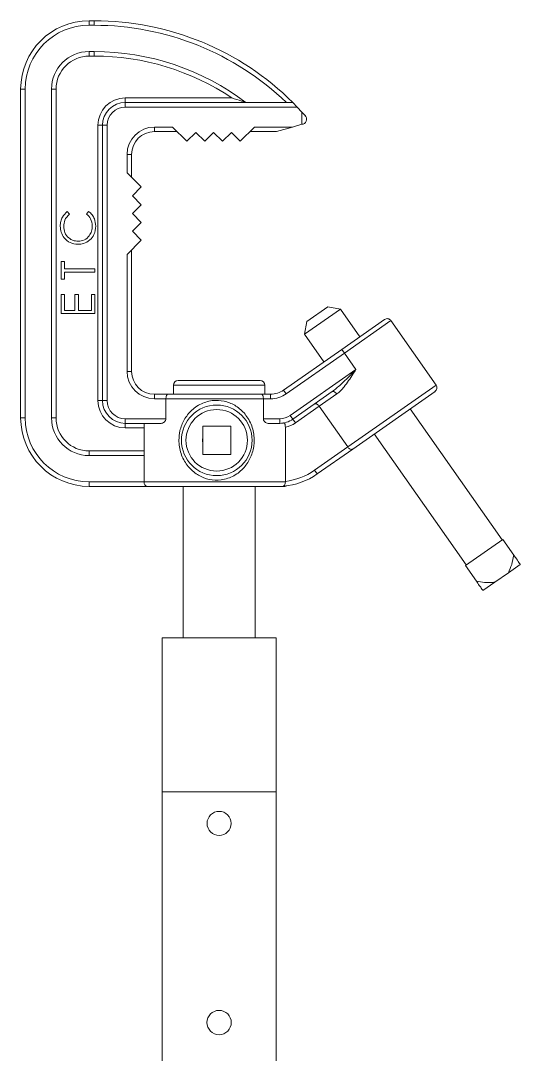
# Model space of a CAD drawing. Extents: x 11 to 120, y 2 to 94.
# Drawn here: x 17.29 to 22.77, y 45.81 to 57.14 of the extents above; entities that cross this region are included whole.
import ezdxf

# ---------------------------------------------------------------- set-up
doc = ezdxf.new("R2010")
doc.units = 0
doc.header["$MEASUREMENT"] = 0
doc.linetypes.add('SLD-Solid', pattern=[0])
doc.layers.add('OBJECT', color=7, linetype='CONTINUOUS')

msp = doc.modelspace()

# ---------------------------------------------------------------- linework, layer by layer
at = {"layer": 'OBJECT', "color": 7, "linetype": 'SLD-Solid', "lineweight": 15}
for p, q in [((18.039, 57.092), (18.039, 57.142)), ((18.039, 57.142), (18.096, 57.142)), ((18.096, 57.092), (18.096, 57.142)), ((18.096, 57.092), (18.039, 57.092)), ((18.096, 56.804), (18.039, 56.804)), ((18.039, 56.804), (18.039, 56.754)), ((18.096, 56.804), (18.096, 56.754)), ((18.096, 56.754), (18.039, 56.754)), ((17.289, 52.787), (17.289, 56.392)), ((17.339, 56.392), (17.289, 56.392)), ((17.339, 56.392), (17.339, 52.787)), ((17.627, 56.392), (17.627, 52.787)), ((17.627, 56.392), (17.677, 56.392)), ((17.677, 56.392), (17.677, 52.787)), ((18.436, 56.245), (18.436, 56.295)), ((18.436, 56.295), (19.602, 56.295)), ((18.436, 56.245), (18.436, 56.195)), ((18.436, 56.245), (20.273, 56.245)), ((20.273, 56.245), (20.32, 56.195)), ((20.32, 56.195), (18.436, 56.195)), ((20.32, 56.195), (20.372, 56.139)), ((20.372, 56.006), (20.372, 56.139)), ((20.372, 56.139), (20.409, 56.1)), ((18.136, 52.978), (18.136, 55.995)), ((18.186, 55.995), (18.136, 55.995)), ((18.186, 52.978), (18.186, 55.995)), ((18.186, 55.995), (18.236, 55.995)), ((18.236, 55.995), (18.236, 52.978)), ((20.372, 56.006), (20.267, 55.976)), ((20.386, 56.009), (20.372, 56.006)), ((20.422, 56.066), (20.422, 56.057)), ((18.755, 55.976), (18.955, 55.976)), ((18.755, 55.926), (18.755, 55.976)), ((19.005, 55.926), (18.755, 55.926)), ((18.955, 55.976), (19.111, 55.82)), ((19.111, 55.82), (19.209, 55.918)), ((19.209, 55.918), (19.306, 55.82)), ((19.306, 55.82), (19.404, 55.918)), ((19.404, 55.918), (19.501, 55.82)), ((19.501, 55.82), (19.599, 55.918)), ((19.599, 55.918), (19.696, 55.82)), ((19.696, 55.82), (19.852, 55.976)), ((20.079, 55.926), (19.802, 55.926)), ((19.852, 55.976), (20.267, 55.976)), ((20.267, 55.976), (20.093, 55.928)), ((18.455, 55.476), (18.455, 55.676)), ((18.505, 55.676), (18.455, 55.676)), ((18.505, 55.676), (18.505, 55.426)), ((18.611, 55.32), (18.455, 55.476)), ((18.514, 55.223), (18.611, 55.32)), ((18.611, 55.125), (18.514, 55.223)), ((18.514, 55.028), (18.611, 55.125)), ((17.8, 55.051), (17.823, 55.022)), ((18.012, 55.022), (18.034, 55.051)), ((18.611, 54.93), (18.514, 55.028)), ((18.514, 54.833), (18.611, 54.93)), ((18.455, 54.579), (18.611, 54.735)), ((18.611, 54.735), (18.514, 54.833)), ((18.505, 54.629), (18.505, 53.297)), ((18.455, 53.297), (18.455, 54.579)), ((17.733, 54.307), (17.733, 54.501)), ((17.733, 54.501), (17.77, 54.501)), ((17.77, 54.501), (17.77, 54.42)), ((17.77, 54.42), (18.103, 54.42)), ((18.103, 54.42), (18.103, 54.387)), ((17.77, 54.307), (17.733, 54.307)), ((18.103, 54.387), (17.77, 54.387)), ((17.77, 54.387), (17.77, 54.307)), ((17.733, 53.932), (17.733, 54.141)), ((17.733, 54.141), (17.77, 54.141)), ((17.77, 54.141), (17.77, 53.965)), ((17.884, 53.965), (17.884, 54.141)), ((17.884, 54.141), (17.922, 54.141)), ((17.922, 54.141), (17.922, 53.965)), ((18.065, 53.965), (18.065, 54.141)), ((18.065, 54.141), (18.103, 54.141)), ((18.103, 54.141), (18.103, 53.932)), ((17.77, 53.965), (17.884, 53.965)), ((17.922, 53.965), (18.065, 53.965)), ((20.793, 53.981), (20.4, 53.705)), ((20.424, 53.845), (20.654, 54.005)), ((20.793, 53.981), (20.654, 54.005)), ((21.006, 53.677), (20.793, 53.981)), ((18.103, 53.932), (17.733, 53.932)), ((20.424, 53.845), (20.4, 53.705)), ((20.809, 53.539), (21.277, 53.867)), ((21.346, 53.854), (20.838, 53.498)), ((21.842, 53.147), (21.346, 53.854)), ((20.4, 53.705), (20.613, 53.401)), ((20.171, 53.093), (20.809, 53.539)), ((20.838, 53.498), (20.2, 53.052)), ((20.838, 53.498), (20.809, 53.539)), ((20.838, 53.498), (20.963, 53.319)), ((18.505, 53.297), (18.455, 53.297)), ((20.243, 52.815), (20.963, 53.319)), ((18.964, 53.147), (18.964, 53.047)), ((19.964, 53.147), (18.964, 53.147)), ((19.014, 53.197), (19.914, 53.197)), ((19.964, 53.047), (19.964, 53.147)), ((20.874, 52.469), (21.842, 53.147)), ((18.755, 53.047), (18.755, 52.997)), ((18.755, 53.047), (18.9, 53.047)), ((18.9, 53.047), (19.93, 53.047)), ((19.93, 53.047), (20.028, 53.047)), ((20.028, 52.997), (20.028, 53.047)), ((20.2, 53.052), (20.171, 53.093)), ((20.703, 53.076), (20.272, 52.774)), ((20.754, 53.05), (20.561, 52.915)), ((21.83, 53.077), (20.929, 52.446)), ((18.186, 52.978), (18.136, 52.978)), ((18.186, 52.978), (18.236, 52.978)), ((18.881, 52.997), (18.755, 52.997)), ((18.881, 52.997), (18.881, 52.778)), ((19.949, 52.997), (18.881, 52.997)), ((19.949, 52.778), (19.949, 52.997)), ((20.028, 52.997), (19.949, 52.997)), ((20.243, 52.815), (20.272, 52.774)), ((20.561, 52.915), (20.301, 52.733)), ((20.874, 52.469), (20.561, 52.915)), ((22.565, 51.45), (21.559, 52.887)), ((17.339, 52.787), (17.289, 52.787)), ((17.627, 52.787), (17.677, 52.787)), ((18.436, 52.728), (18.436, 52.778)), ((18.436, 52.778), (18.881, 52.778)), ((18.828, 52.728), (18.436, 52.728)), ((18.436, 52.728), (18.436, 52.678)), ((18.641, 52.375), (18.641, 52.728)), ((19.592, 52.696), (19.284, 52.696)), ((19.284, 52.696), (19.284, 52.388)), ((19.592, 52.388), (19.592, 52.696)), ((19.949, 52.778), (20.129, 52.778)), ((20.129, 52.728), (20.002, 52.728)), ((20.129, 52.778), (20.129, 52.728)), ((20.301, 52.733), (20.272, 52.774)), ((18.641, 52.678), (18.436, 52.678)), ((20.19, 52.685), (20.19, 52.092)), ((21.165, 52.612), (22.172, 51.175)), ((20.51, 52.214), (20.874, 52.469)), ((18.039, 52.375), (18.039, 52.425)), ((18.039, 52.425), (18.641, 52.425)), ((18.039, 52.375), (18.641, 52.375)), ((18.641, 52.087), (18.641, 52.375)), ((19.284, 52.388), (19.592, 52.388)), ((20.929, 52.446), (20.539, 52.173)), ((20.539, 52.173), (20.51, 52.214)), ((18.039, 52.087), (18.039, 52.037)), ((18.039, 52.087), (18.641, 52.087)), ((18.677, 52.037), (18.039, 52.037)), ((18.641, 52.087), (20.19, 52.087)), ((20.184, 52.037), (18.677, 52.037)), ((19.069, 52.037), (19.069, 50.377)), ((19.859, 50.377), (19.859, 52.037)), ((22.573, 51.456), (22.163, 51.169)), ((22.693, 51.284), (22.573, 51.456)), ((22.284, 50.998), (22.163, 51.169)), ((22.765, 51.182), (22.634, 51.09)), ((22.634, 51.09), (22.486, 50.987)), ((22.355, 50.895), (22.486, 50.987)), ((20.089, 50.377), (18.839, 50.377)), ((18.839, 50.377), (18.839, 48.689)), ((20.089, 50.377), (20.089, 48.689)), ((18.839, 48.689), (18.839, 39.717)), ((20.089, 48.689), (18.839, 48.689)), ((20.089, 48.689), (20.089, 39.717))]:
    msp.add_line(p, q, dxfattribs=at)
at = {"layer": 'OBJECT', "color": 7, "linetype": 'SLD-Solid', "lineweight": 15, "flags": 128}
msp.add_lwpolyline([(20.754, 53.05), (20.748, 53.057), (20.741, 53.064), (20.734, 53.07), (20.727, 53.074), (20.72, 53.077), (20.714, 53.078), (20.708, 53.078), (20.703, 53.076)], dxfattribs=at)
at = {"layer": 'OBJECT', "color": 7, "linetype": 'SLD-Solid', "lineweight": 15}
for centre, radius in [((19.438, 52.542), 0.387), ((19.438, 52.542), 0.337), ((19.464, 48.342), 0.132), ((19.464, 46.159), 0.133)]:
    msp.add_circle(centre, radius, dxfattribs=at)
for centre, radius, start, end in [((18.039, 56.392), 0.75, 90, 180), ((18.096, 54.053), 3.089, 45.2072, 90), ((18.039, 56.392), 0.7, 90, 180), ((18.096, 54.053), 3.039, 46.1647, 90), ((18.039, 56.392), 0.412, 90, 180), ((18.096, 54.053), 2.751, 52.8291, 90), ((18.039, 56.392), 0.362, 90, 180), ((18.096, 54.053), 2.701, 56.1083, 90), ((18.436, 55.995), 0.3, 90, 180), ((18.436, 55.995), 0.25, 90, 180), ((18.436, 55.995), 0.2, 90, 180), ((20.372, 56.066), 0.05, 0, 43.1786), ((20.372, 56.057), 0.05, 285.472, 0), ((18.755, 55.676), 0.3, 90, 180), ((18.755, 55.676), 0.25, 90, 180), ((20.079, 55.976), 0.05, 270, 285.472), ((21.306, 53.826), 0.05, 35, 125), ((18.755, 53.297), 0.3, 180, 270), ((18.755, 53.297), 0.25, 180, 270), ((19.014, 53.147), 0.05, 90, 180), ((19.914, 53.147), 0.05, 0, 90), ((21.801, 53.118), 0.05, 305, 35), ((20.028, 53.297), 0.25, 270, 305), ((20.028, 53.297), 0.3, 270, 305), ((18.436, 52.978), 0.3, 180, 270), ((18.436, 52.978), 0.25, 180, 270), ((18.436, 52.978), 0.2, 180, 270), ((20.129, 52.978), 0.2, 270, 305), ((18.039, 52.787), 0.75, 180, 270), ((18.039, 52.787), 0.7, 180, 270), ((18.039, 52.787), 0.412, 180, 270), ((18.039, 52.787), 0.362, 180, 270), ((19.438, 52.542), 0.156, 80.8155, 99.1845), ((20.129, 52.978), 0.25, 270, 305), ((20.129, 52.978), 0.3, 281.8148, 305), ((19.438, 52.542), 0.156, 170.8155, 189.1845), ((19.438, 52.542), 0.156, 350.8155, 9.1845), ((19.438, 52.542), 0.156, 260.8155, 279.1845), ((20.109, 52.787), 0.75, 274.6702, 305), ((20.109, 52.787), 0.7, 276.6779, 305), ((20.184, 52.087), 0.05, 270, 298.6118)]:
    msp.add_arc(centre, radius, start, end, dxfattribs=at)
for points, knots in [([(19.758, 56.245), (19.758, 56.245), (19.758, 56.246), (19.753, 56.247), (19.738, 56.252), (19.688, 56.269), (19.639, 56.284), (19.603, 56.295), (19.602, 56.295)], [0, 0, 0, 0, 0.03421, 0.076781, 0.150366, 0.36204, 0.99791, 1, 1, 1, 1]), ([(17.723, 54.89), (17.724, 54.907), (17.726, 54.942), (17.748, 55.001), (17.781, 55.032), (17.8, 55.051)], [0, 0, 0, 0, 0.280842, 0.561442, 1, 1, 1, 1]), ([(17.823, 55.022), (17.803, 55.001), (17.767, 54.963), (17.763, 54.911), (17.761, 54.888)], [0, 0, 0, 0, 0.558387, 1, 1, 1, 1]), ([(18.074, 54.89), (18.071, 54.919), (18.064, 54.97), (18.028, 55.006), (18.012, 55.022)], [0, 0, 0, 0, 0.558772, 1, 1, 1, 1]), ([(18.034, 55.051), (18.047, 55.04), (18.074, 55.017), (18.105, 54.962), (18.109, 54.918), (18.112, 54.89)], [0, 0, 0, 0, 0.280395, 0.560816, 1, 1, 1, 1]), ([(17.915, 54.691), (17.886, 54.694), (17.828, 54.701), (17.765, 54.756), (17.728, 54.822), (17.725, 54.867), (17.723, 54.89)], [0, 0, 0, 0, 0.279512, 0.55908, 0.779374, 1, 1, 1, 1]), ([(17.761, 54.888), (17.764, 54.864), (17.769, 54.817), (17.809, 54.762), (17.862, 54.729), (17.899, 54.726), (17.918, 54.724)], [0, 0, 0, 0, 0.279865, 0.559533, 0.779673, 1, 1, 1, 1]), ([(17.918, 54.724), (17.942, 54.727), (17.99, 54.732), (18.041, 54.779), (18.07, 54.834), (18.073, 54.871), (18.074, 54.89)], [0, 0, 0, 0, 0.279431, 0.558928, 0.779287, 1, 1, 1, 1]), ([(18.112, 54.89), (18.109, 54.858), (18.104, 54.799), (18.065, 54.757), (18.047, 54.738)], [0, 0, 0, 0, 0.559804, 1, 1, 1, 1]), ([(18.047, 54.738), (18.025, 54.722), (17.985, 54.695), (17.937, 54.692), (17.915, 54.691)], [0, 0, 0, 0, 0.55902, 1, 1, 1, 1]), ([(20.963, 53.319), (20.963, 53.319), (20.948, 53.303), (20.893, 53.247), (20.81, 53.16), (20.735, 53.101), (20.703, 53.076)], [0, 0, 0, 0, 0.002856, 0.178548, 0.654943, 1, 1, 1, 1]), ([(20.963, 53.319), (20.963, 53.319), (20.952, 53.301), (20.926, 53.259), (20.883, 53.195), (20.839, 53.134), (20.796, 53.084), (20.768, 53.061), (20.754, 53.05)], [0, 0, 0, 0, 0.002751, 0.176457, 0.410878, 0.64944, 0.822593, 1, 1, 1, 1]), ([(18.881, 52.997), (18.882, 53.003), (18.882, 53.013), (18.885, 53.028), (18.889, 53.039), (18.895, 53.046), (18.898, 53.047), (18.9, 53.047), (18.9, 53.047)], [0, 0, 0, 0, 0.197775, 0.395366, 0.598087, 0.812874, 0.995764, 1, 1, 1, 1]), ([(19.949, 52.997), (19.949, 53.003), (19.949, 53.013), (19.946, 53.028), (19.941, 53.039), (19.936, 53.046), (19.932, 53.047), (19.93, 53.047), (19.93, 53.047)], [0, 0, 0, 0, 0.197775, 0.395366, 0.598087, 0.812874, 0.995764, 1, 1, 1, 1]), ([(19.024, 52.542), (19.026, 52.577), (19.031, 52.655), (19.078, 52.771), (19.146, 52.86), (19.221, 52.918), (19.284, 52.951), (19.353, 52.973), (19.442, 52.984), (19.552, 52.969), (19.669, 52.912), (19.749, 52.834), (19.8, 52.753), (19.829, 52.683), (19.846, 52.609), (19.85, 52.544), (19.844, 52.458), (19.816, 52.354), (19.754, 52.257), (19.687, 52.193), (19.628, 52.152), (19.56, 52.123), (19.469, 52.101), (19.356, 52.106), (19.233, 52.154), (19.13, 52.239), (19.066, 52.338), (19.035, 52.433), (19.025, 52.495), (19.024, 52.531), (19.024, 52.542)], [0, 0, 0, 0, 0.038557, 0.086259, 0.13774, 0.164848, 0.19284, 0.21832, 0.244777, 0.291561, 0.338408, 0.390219, 0.418636, 0.447907, 0.475254, 0.503564, 0.519256, 0.571194, 0.622135, 0.649326, 0.677297, 0.704216, 0.732173, 0.78088, 0.827066, 0.87637, 0.931346, 0.959206, 0.987982, 1, 1, 1, 1]), ([(20.561, 52.915), (20.558, 52.919), (20.552, 52.927), (20.541, 52.935), (20.529, 52.941), (20.517, 52.943), (20.51, 52.94), (20.507, 52.938), (20.507, 52.938)], [0, 0, 0, 0, 0.175269, 0.350112, 0.535651, 0.748678, 0.996491, 1, 1, 1, 1]), ([(18.881, 52.778), (18.881, 52.774), (18.88, 52.765), (18.874, 52.753), (18.862, 52.74), (18.846, 52.73), (18.834, 52.729), (18.828, 52.728)], [0, 0, 0, 0, 0.132534, 0.264235, 0.462925, 0.750207, 1, 1, 1, 1]), ([(20.002, 52.728), (19.995, 52.729), (19.981, 52.731), (19.965, 52.743), (19.955, 52.756), (19.95, 52.768), (19.95, 52.775), (19.949, 52.778)], [0, 0, 0, 0, 0.339642, 0.594762, 0.767038, 0.899948, 1, 1, 1, 1]), ([(20.19, 52.685), (20.19, 52.69), (20.189, 52.701), (20.187, 52.715), (20.183, 52.725), (20.177, 52.732), (20.173, 52.732), (20.171, 52.732)], [0, 0, 0, 0, 0.198058, 0.396397, 0.589175, 0.783034, 1, 1, 1, 1]), ([(20.929, 52.446), (20.929, 52.446), (20.926, 52.444), (20.918, 52.441), (20.906, 52.443), (20.894, 52.448), (20.883, 52.457), (20.877, 52.465), (20.874, 52.469)], [0, 0, 0, 0, 0.003391, 0.262707, 0.472042, 0.654492, 0.827049, 1, 1, 1, 1]), ([(18.641, 52.087), (18.641, 52.082), (18.642, 52.073), (18.646, 52.06), (18.653, 52.049), (18.663, 52.04), (18.671, 52.038), (18.677, 52.037), (18.677, 52.037), (18.677, 52.037)], [0, 0, 0, 0, 0.165078, 0.3297, 0.505293, 0.712023, 0.958589, 0.996741, 1, 1, 1, 1]), ([(20.17, 52.04), (20.169, 52.04), (20.168, 52.04), (20.17, 52.041), (20.176, 52.045), (20.183, 52.055), (20.189, 52.069), (20.19, 52.08), (20.19, 52.086), (20.19, 52.087)], [0, 0, 0, 0, 0.060686, 0.121036, 0.287633, 0.556104, 0.771111, 0.956549, 1, 1, 1, 1]), ([(22.634, 51.09), (22.647, 51.12), (22.675, 51.182), (22.687, 51.25), (22.693, 51.284)], [0, 0, 0, 0, 0.480505, 1, 1, 1, 1]), ([(22.693, 51.284), (22.703, 51.27), (22.727, 51.236), (22.751, 51.201), (22.763, 51.185), (22.765, 51.182)], [0, 0, 0, 0, 0.376951, 0.863751, 1, 1, 1, 1]), ([(22.284, 50.998), (22.313, 50.993), (22.372, 50.983), (22.441, 50.98), (22.479, 50.986), (22.486, 50.987)], [0, 0, 0, 0, 0.438721, 0.883111, 1, 1, 1, 1]), ([(22.355, 50.895), (22.352, 50.9), (22.341, 50.916), (22.316, 50.951), (22.294, 50.982), (22.284, 50.998)], [0, 0, 0, 0, 0.205667, 0.600108, 1, 1, 1, 1])]:
    msp.add_open_spline(points, degree=3, knots=knots, dxfattribs=at)
msp.add_open_spline([(20.19, 52.087), (20.19, 52.092)], degree=1, dxfattribs=at)

doc.saveas('drawing.dxf')
